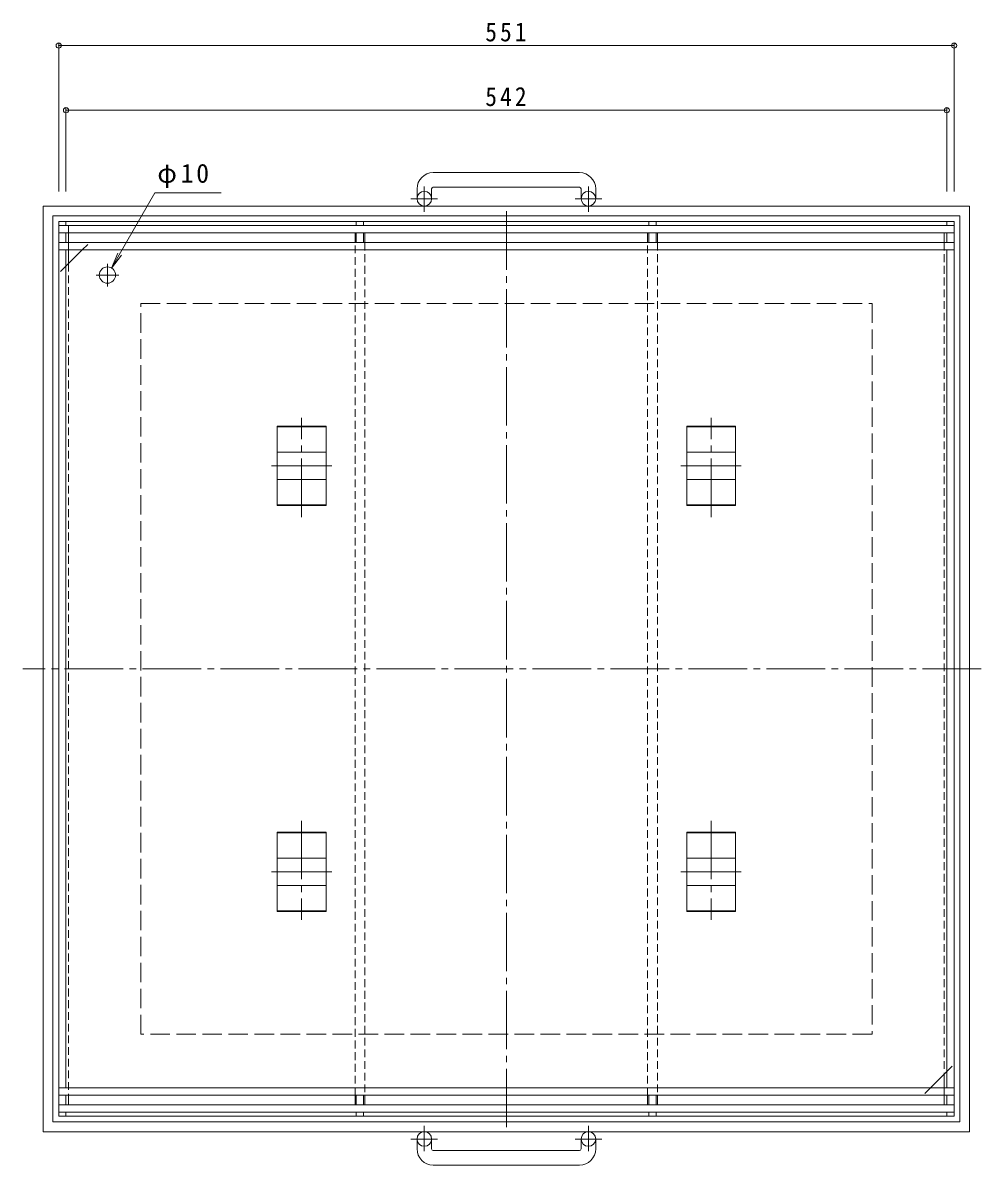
# Model space of a CAD drawing. Units: millimetres at full size, sheet at 1:4. Extents: x -847 to 1108, y -778 to 765.
# Drawn here: x -847 to -257, y -314 to 390 of the extents above; entities that cross this region are included whole.
import ezdxf

# ---------------------------------------------------------------- set-up
doc = ezdxf.new("R2010")
doc.units = ezdxf.units.MM
doc.header["$LTSCALE"] = 4
doc.header["$PDMODE"] = 32
doc.header["$PDSIZE"] = 3.2
for name, pattern in [('CHAIN1', [8, 5, -1, 1, -1]), ('CHAIN2', [12, 9, -1, 1, -1]), ('DASHED1', [1.8, 1.2, -0.6]), ('DASHED3', [4, 3, -1])]:
    doc.linetypes.add(name, pattern=pattern)
for name, color, linetype, lineweight in [('0-0_通り芯', 7, 'CHAIN2', 9), ('0-1_躯体', 2, 'DASHED3', 9), ('0-2_仕上', 7, 'Continuous', 9), ('0-3_建具', 4, 'Continuous', 9), ('0-4_その他', 7, 'Continuous', 9)]:
    doc.layers.add(name, color=color, linetype=linetype, lineweight=lineweight)
doc.styles.add('ＭＳ ゴシック', font='')
doc.styles.get('ＭＳ ゴシック').set_extended_font_data('MS Gothic')

msp = doc.modelspace()

# ---------------------------------------------------------------- linework, layer by layer
at = {"layer": '0-0_通り芯'}
for p, q in [((-549.568, 273.694), (-549.568, -292.929)), ((-795.068, 241.394), (-795.068, 227.394)), ((-788.068, 234.394), (-802.068, 234.394)), ((-675.568, 85.372), (-675.568, 146.401)), ((-423.568, 85.372), (-423.568, 146.401)), ((-694.142, 116.894), (-675.568, 116.894)), ((-656.993, 116.894), (-675.568, 116.894)), ((-442.142, 116.894), (-423.568, 116.894)), ((-404.993, 116.894), (-423.568, 116.894)), ((-257.412, -8.106), (-847.113, -8.106)), ((-675.568, -101.584), (-675.568, -162.613)), ((-423.568, -101.584), (-423.568, -162.613)), ((-694.142, -133.106), (-675.568, -133.106)), ((-656.993, -133.106), (-675.568, -133.106)), ((-442.142, -133.106), (-423.568, -133.106)), ((-404.993, -133.106), (-423.568, -133.106))]:
    msp.add_line(p, q, dxfattribs=at)
at = {"layer": '0-1_躯体'}
msp.add_lwpolyline([(-774.568, -233.106), (-774.568, 216.894), (-324.568, 216.894), (-324.568, -233.106)], close=True, dxfattribs=at)
at = {"layer": '0-2_仕上'}
for p, q in [((-825.068, 267.394), (-825.068, -283.606)), ((-825.068, 267.394), (-820.567, 267.394)), ((-820.567, 267.394), (-820.567, 264.894)), ((-637.418, 264.894), (-637.418, 267.394)), ((-461.917, 267.394), (-457.417, 267.394)), ((-461.917, 264.894), (-461.917, 267.394)), ((-457.417, 264.894), (-457.417, 267.394)), ((-278.568, 267.394), (-278.568, 264.894)), ((-274.068, 267.394), (-278.568, 267.394)), ((-274.068, 267.394), (-274.068, -283.606)), ((-274.068, 264.894), (-825.068, 264.894)), ((-274.068, 260.394), (-825.068, 260.394)), ((-820.567, 260.394), (-820.567, 254.394)), ((-641.918, 254.394), (-641.918, 260.394)), ((-637.418, 254.394), (-637.418, 260.394)), ((-461.917, 254.394), (-461.917, 260.394)), ((-457.417, 254.394), (-457.417, 260.394)), ((-278.568, 260.394), (-278.568, 254.394)), ((-274.068, 254.394), (-825.068, 254.394)), ((-274.068, 249.894), (-825.068, 249.894)), ((-810.567, 249.894), (-820.567, 239.894)), ((-820.567, 249.894), (-820.567, -266.106)), ((-278.568, -266.106), (-278.568, 249.894)), ((-288.568, -266.106), (-278.568, -256.106)), ((-274.068, -266.106), (-825.068, -266.106)), ((-274.068, -270.606), (-825.068, -270.606)), ((-820.567, -276.606), (-820.567, -270.606)), ((-641.918, -270.606), (-641.918, -276.606)), ((-637.418, -270.606), (-637.418, -276.606)), ((-461.917, -270.606), (-461.917, -276.606)), ((-457.417, -270.606), (-457.417, -276.606)), ((-278.568, -276.606), (-278.568, -270.606)), ((-274.068, -276.606), (-825.068, -276.606)), ((-274.068, -281.106), (-825.068, -281.106)), ((-820.567, -283.606), (-820.567, -281.106)), ((-637.418, -281.106), (-637.418, -283.606)), ((-461.917, -281.106), (-461.917, -283.606)), ((-457.417, -281.106), (-457.417, -283.606)), ((-278.568, -283.606), (-278.568, -281.106)), ((-825.068, -283.606), (-820.567, -283.606)), ((-461.917, -283.606), (-457.417, -283.606)), ((-274.068, -283.606), (-278.568, -283.606))]:
    msp.add_line(p, q, dxfattribs=at)
at = {"layer": '0-2_仕上', "color": 2}
for p, q in [((-274.068, 267.394), (-825.068, 267.394)), ((-819.068, 254.394), (-819.068, 260.394)), ((-642.668, 254.394), (-642.668, 260.394)), ((-636.668, 254.394), (-636.668, 260.394)), ((-462.668, 254.394), (-462.668, 260.394)), ((-456.667, 254.394), (-456.667, 260.394)), ((-280.068, 260.394), (-280.068, 254.394)), ((-819.068, 249.894), (-819.068, 241.394)), ((-280.068, -257.606), (-280.068, -266.106)), ((-819.068, -270.606), (-819.068, -276.606)), ((-642.668, -270.606), (-642.668, -276.606)), ((-636.668, -270.606), (-636.668, -276.606)), ((-462.668, -270.606), (-462.668, -276.606)), ((-456.667, -270.606), (-456.667, -276.606)), ((-280.068, -276.606), (-280.068, -270.606)), ((-274.068, -283.606), (-825.068, -283.606))]:
    msp.add_line(p, q, dxfattribs=at)
at = {"layer": '0-2_仕上', "color": 2, "linetype": 'DASHED1'}
for p, q in [((-819.068, 260.394), (-819.068, 264.894)), ((-819.068, 254.394), (-819.068, 249.894)), ((-642.668, -270.606), (-642.668, 254.394)), ((-636.668, 254.394), (-636.668, -270.606)), ((-462.668, -270.606), (-462.668, 254.394)), ((-456.667, 254.394), (-456.667, -270.606)), ((-280.068, 254.394), (-280.068, -257.606)), ((-819.068, 241.394), (-819.068, -270.606)), ((-280.068, -266.106), (-280.068, -270.606))]:
    msp.add_line(p, q, dxfattribs=at)
at = {"layer": '0-2_仕上', "linetype": 'DASHED1'}
for p, q in [((-810.567, 249.894), (-806.067, 254.394)), ((-820.567, 239.894), (-825.068, 235.394)), ((-278.568, -256.106), (-274.068, -251.607)), ((-288.568, -266.106), (-293.068, -270.606))]:
    msp.add_line(p, q, dxfattribs=at)
at = {"layer": '0-2_仕上', "color": 3}
for p, q in [((-690.568, 92.439), (-690.568, 141.348)), ((-690.568, 141.348), (-660.568, 141.348)), ((-690.568, 140.848), (-660.568, 140.848)), ((-660.568, 141.348), (-660.568, 92.439)), ((-438.568, 141.348), (-438.568, 92.439)), ((-408.568, 141.348), (-438.568, 141.348)), ((-408.568, 140.848), (-438.568, 140.848)), ((-408.568, 92.439), (-408.568, 141.348)), ((-690.568, 125.26), (-660.568, 125.26)), ((-408.568, 125.26), (-438.568, 125.26)), ((-690.568, 108.528), (-660.568, 108.528)), ((-408.568, 108.528), (-438.568, 108.528)), ((-690.568, 92.939), (-660.568, 92.939)), ((-690.568, 92.439), (-660.568, 92.439)), ((-408.568, 92.939), (-438.568, 92.939)), ((-408.568, 92.439), (-438.568, 92.439)), ((-690.568, -108.652), (-690.568, -157.561)), ((-690.568, -108.652), (-660.568, -108.652)), ((-690.568, -109.152), (-660.568, -109.152)), ((-660.568, -157.561), (-660.568, -108.652)), ((-438.568, -157.561), (-438.568, -108.652)), ((-408.568, -108.652), (-438.568, -108.652)), ((-408.568, -109.152), (-438.568, -109.152)), ((-408.568, -108.652), (-408.568, -157.561)), ((-690.568, -124.74), (-660.568, -124.74)), ((-408.568, -124.74), (-438.568, -124.74)), ((-690.568, -141.472), (-660.568, -141.472)), ((-408.568, -141.472), (-438.568, -141.472)), ((-690.568, -157.061), (-660.568, -157.061)), ((-690.568, -157.561), (-660.568, -157.561)), ((-408.568, -157.061), (-438.568, -157.061)), ((-408.568, -157.561), (-438.568, -157.561))]:
    msp.add_line(p, q, dxfattribs=at)
at = {"layer": '0-2_仕上'}
for points in [[(-641.918, 264.894), (-641.918, 267.394), (-637.418, 267.394)], [(-641.918, -281.106), (-641.918, -283.606), (-637.418, -283.606)]]:
    msp.add_lwpolyline(points, dxfattribs=at)
msp.add_circle((-795.068, 234.394), 5, dxfattribs=at)
at = {"layer": '0-3_建具'}
for p, q in [((-504.568, 297.494), (-594.567, 297.494)), ((-594.567, 288.494), (-504.567, 288.494)), ((-604.567, 287.494), (-604.567, 281.394)), ((-595.567, 287.494), (-595.567, 281.394)), ((-503.567, 287.494), (-503.567, 281.394)), ((-494.568, 287.494), (-494.568, 281.394)), ((-604.567, -303.706), (-604.567, -297.606)), ((-595.567, -303.706), (-595.567, -297.606)), ((-503.567, -303.706), (-503.567, -297.606)), ((-494.568, -303.706), (-494.568, -297.606)), ((-594.567, -304.706), (-504.567, -304.706)), ((-504.568, -313.706), (-594.567, -313.706))]:
    msp.add_line(p, q, dxfattribs=at)
at = {"layer": '0-3_建具', "linetype": 'CHAIN1'}
for p, q in [((-600.068, 273.287), (-600.068, 288.884)), ((-499.067, 273.287), (-499.067, 288.884)), ((-591.904, 281.394), (-608.311, 281.394)), ((-490.904, 281.394), (-507.312, 281.394)), ((-600.068, -289.499), (-600.068, -305.097)), ((-499.067, -289.499), (-499.067, -305.097)), ((-591.904, -297.606), (-608.311, -297.606)), ((-490.904, -297.606), (-507.312, -297.606))]:
    msp.add_line(p, q, dxfattribs=at)
at = {"layer": '0-3_建具'}
for points in [[(-834.568, -293.106), (-834.568, 276.894), (-264.568, 276.894), (-264.568, -293.106)], [(-828.568, -287.106), (-828.568, 270.894), (-270.568, 270.894), (-270.568, -287.106)]]:
    msp.add_lwpolyline(points, close=True, dxfattribs=at)
for centre in [(-600.068, 281.394), (-499.068, 281.394), (-600.068, -297.606), (-499.068, -297.606)]:
    msp.add_circle(centre, 4.5, dxfattribs=at)
for centre, radius, start, end in [((-594.567, 287.494), 10, 90, 180), ((-504.568, 287.494), 10, 0, 90), ((-594.567, 287.494), 1, 90, 180), ((-504.567, 287.494), 1, 0, 90), ((-594.567, -303.706), 10, 180, 270), ((-594.567, -303.706), 1, 180, 270), ((-504.568, -303.706), 10, 270, 0), ((-504.567, -303.706), 1, 270, 0)]:
    msp.add_arc(centre, radius, start, end, dxfattribs=at)
at = {"layer": '0-4_その他'}
for p, q in [((-825.068, 376.908), (-825.068, 285.825)), ((-825.068, 375.708), (-274.068, 375.708)), ((-274.068, 376.908), (-274.068, 285.825)), ((-820.567, 337.094), (-820.567, 285.825)), ((-820.567, 335.894), (-278.568, 335.894)), ((-278.568, 337.094), (-278.568, 285.825)), ((-765.845, 285.01), (-792.568, 238.724)), ((-765.845, 285.01), (-725.028, 285.01)), ((-792.568, 238.724), (-788.741, 247.963)), ((-792.568, 238.724), (-786.48, 246.658))]:
    msp.add_line(p, q, dxfattribs=at)
for p in [(-825.068, 375.708), (-274.068, 375.708), (-820.567, 335.894), (-278.568, 335.894)]:
    msp.add_point(p, dxfattribs=at)

# ---------------------------------------------------------------- texts
at = {"layer": '0-4_その他', "color": 2, "char_height": 11.73, "attachment_point": 7, "style": 'ＭＳ ゴシック'}
for s, insert in [('\\T1.27;\\W0.9;551', (-562.568, 378.108)), ('\\T1.27;\\W0.9;542', (-562.568, 338.294)), ('\\T1.19;φ10', (-764.397, 288.018))]:
    msp.add_mtext(s, dxfattribs=dict(at, insert=insert))

doc.saveas('drawing.dxf')
